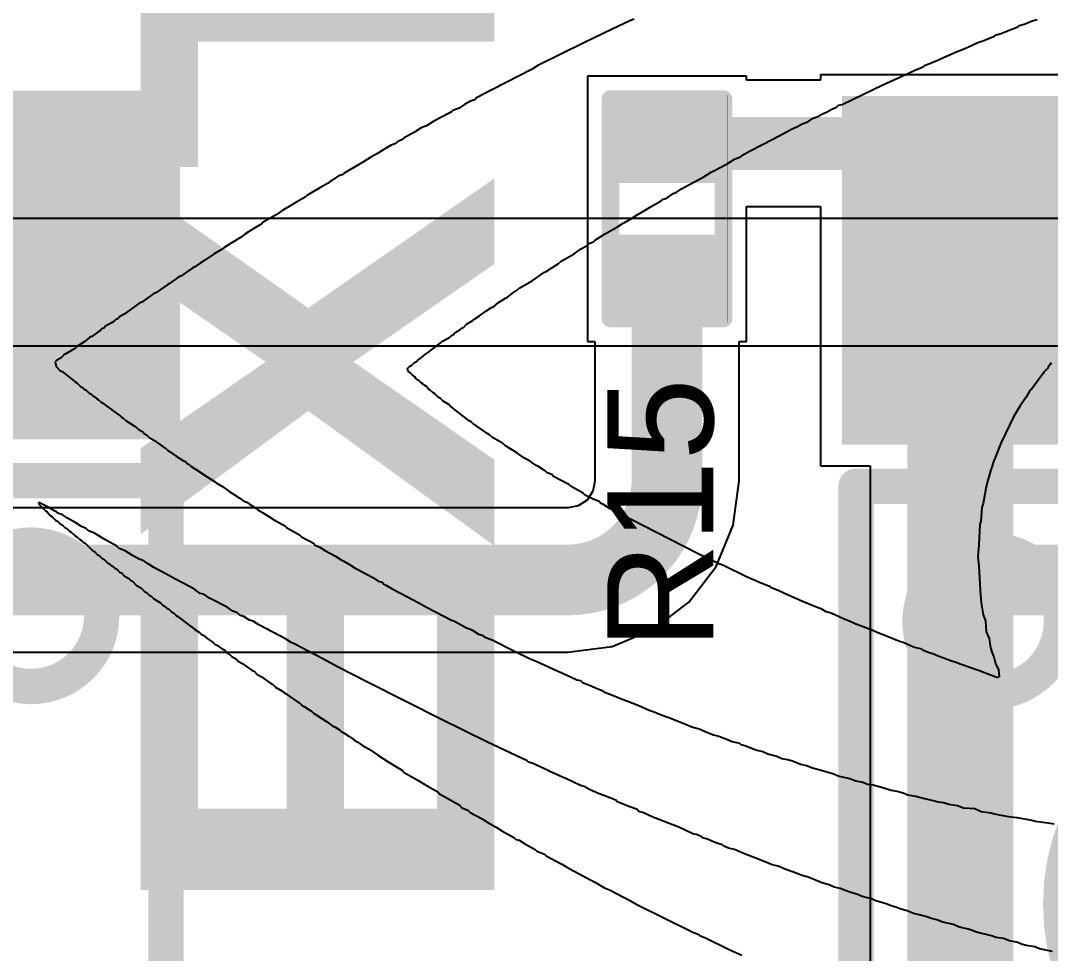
# Model space of a CAD drawing. Header units: inches. Extents: x 0 to 211, y 0 to 201.
# Drawn here: x 2.4353 to 2.7266, y 0.8624 to 1.1262 of the extents above; entities that cross this region are included whole.
import ezdxf

# ---------------------------------------------------------------- set-up
doc = ezdxf.new("R2010")
doc.units = ezdxf.units.IN
doc.header["$MEASUREMENT"] = 0
for name, color, linetype in [('Bottom Overlay', 54, 'Continuous'), ('Layer 2', 76, 'Continuous'), ('Top Layer', 1, 'Continuous'), ('Top Overlay', 2, 'Continuous'), ('Top Paste', 8, 'Continuous'), ('Top Solder', 216, 'Continuous')]:
    doc.layers.add(name, color=color, linetype=linetype)
doc.styles.add('Arial', font='', dxfattribs={"height": 0.2})
doc.styles.add('Arial Black_Bold', font='', dxfattribs={"height": 0.2})
doc.styles.get('Arial').set_extended_font_data('Arial')
doc.styles.get('Arial Black_Bold').set_extended_font_data('Arial Black', bold=True)

# ---------------------------------------------------------------- blocks, each defined once
blk = doc.blocks.new('TS_1002S_12026C_77')
at = {"layer": 'Top Layer'}
for points in [[(-0.22441, 0.11811), (-0.13385, 0.11811), (-0.13385, 0.05906), (-0.22441, 0.05906)], [(0.13385, 0.1181), (0.22441, 0.1181), (0.22441, 0.05905), (0.13385, 0.05905)], [(-0.22441, -0.05906), (-0.13385, -0.05906), (-0.13385, -0.11811), (-0.22441, -0.11811)], [(0.13385, -0.05906), (0.22441, -0.05906), (0.22441, -0.11811), (0.13385, -0.11811)]]:
    blk.add_hatch(color=1, dxfattribs=at).paths.add_polyline_path(points)
at = {"layer": 'Top Paste'}
for points in [[(-0.22441, 0.11811), (-0.13385, 0.11811), (-0.13385, 0.05906), (-0.22441, 0.05906)], [(0.13385, 0.1181), (0.22441, 0.1181), (0.22441, 0.05905), (0.13385, 0.05905)], [(-0.22441, -0.05906), (-0.13385, -0.05906), (-0.13385, -0.11811), (-0.22441, -0.11811)], [(0.13385, -0.05906), (0.22441, -0.05906), (0.22441, -0.11811), (0.13385, -0.11811)]]:
    blk.add_hatch(color=8, dxfattribs=at).paths.add_polyline_path(points)
at = {"layer": 'Top Solder'}
for points in [[(-0.22841, 0.12211), (-0.12985, 0.12211), (-0.12985, 0.05506), (-0.22841, 0.05506)], [(0.12985, 0.1221), (0.22841, 0.1221), (0.22841, 0.05505), (0.12985, 0.05505)], [(-0.22841, -0.05506), (-0.12985, -0.05506), (-0.12985, -0.12211), (-0.22841, -0.12211)], [(0.12985, -0.05506), (0.22841, -0.05506), (0.22841, -0.12211), (0.12985, -0.12211)]]:
    blk.add_hatch(color=216, dxfattribs=at).paths.add_polyline_path(points)
at = {"layer": 'Top Overlay'}
for points in [[(0.11811, 0.11811, 0.01, 0.01, 0), (-0.11811, 0.11811, 0.01, 0.01, 0)], [(-0.11811, -0.11811, 0.01, 0.01, 0), (-0.11811, 0.11811, 0.01, 0.01, 0)], [(0.11811, -0.11811, 0.01, 0.01, 0), (0.11811, 0.11811, 0.01, 0.01, 0)], [(0.11811, -0.11811, 0.01, 0.01, 0), (-0.11811, -0.11811, 0.01, 0.01, 0)]]:
    blk.add_lwpolyline(points, format="xyseb", dxfattribs=at)
for points in [[(-0.12061, 0.11811, 0.005, 0.005, 1), (-0.11561, 0.11811, 0.005, 0.005, 1)], [(-0.12061, 0.11811, 0.005, 0.005, 1), (-0.11561, 0.11811, 0.005, 0.005, 1)], [(0.11561, 0.11811, 0.005, 0.005, 1), (0.12061, 0.11811, 0.005, 0.005, 1)], [(0.11561, 0.11811, 0.005, 0.005, 1), (0.12061, 0.11811, 0.005, 0.005, 1)], [(-0.05992, 0.07994, 0.01, 0.01, 1), (-0.09992, 0.07994, 0.01, 0.01, 1)], [(0.1, 0.07999, 0.01, 0.01, 1), (0.06, 0.07999, 0.01, 0.01, 1)], [(-0.10242, 0.07994, 0.005, 0.005, 1), (-0.09742, 0.07994, 0.005, 0.005, 1)], [(-0.06242, 0.07994, 0.005, 0.005, 1), (-0.05742, 0.07994, 0.005, 0.005, 1)], [(0.0575, 0.07999, 0.005, 0.005, 1), (0.0625, 0.07999, 0.005, 0.005, 1)], [(0.0975, 0.07999, 0.005, 0.005, 1), (0.1025, 0.07999, 0.005, 0.005, 1)], [(0.06021, 0, 0.01, 0.01, 1), (-0.06021, 0, 0.01, 0.01, 1)], [(-0.06271, 0, 0.005, 0.005, 1), (-0.05771, 0, 0.005, 0.005, 1)], [(0.05771, 0, 0.005, 0.005, 1), (0.06271, 0, 0.005, 0.005, 1)], [(-0.06, -0.08001, 0.01, 0.01, 1), (-0.1, -0.08001, 0.01, 0.01, 1)], [(0.1, -0.08001, 0.01, 0.01, 1), (0.06, -0.08001, 0.01, 0.01, 1)], [(-0.1025, -0.08001, 0.005, 0.005, 1), (-0.0975, -0.08001, 0.005, 0.005, 1)], [(-0.0625, -0.08001, 0.005, 0.005, 1), (-0.0575, -0.08001, 0.005, 0.005, 1)], [(0.0575, -0.08001, 0.005, 0.005, 1), (0.0625, -0.08001, 0.005, 0.005, 1)], [(0.0975, -0.08001, 0.005, 0.005, 1), (0.1025, -0.08001, 0.005, 0.005, 1)], [(-0.12061, -0.11811, 0.005, 0.005, 1), (-0.11561, -0.11811, 0.005, 0.005, 1)], [(-0.12061, -0.11811, 0.005, 0.005, 1), (-0.11561, -0.11811, 0.005, 0.005, 1)], [(0.11561, -0.11811, 0.005, 0.005, 1), (0.12061, -0.11811, 0.005, 0.005, 1)], [(0.11561, -0.11811, 0.005, 0.005, 1), (0.12061, -0.11811, 0.005, 0.005, 1)]]:
    blk.add_lwpolyline(points, format="xyseb", close=True, dxfattribs=at)
blk = doc.blocks.new('TS_1002S_12026C_78')
at = {"layer": 'Top Layer'}
for points in [[(-0.22441, 0.11811), (-0.13385, 0.11811), (-0.13385, 0.05906), (-0.22441, 0.05906)], [(0.13385, 0.1181), (0.22441, 0.1181), (0.22441, 0.05905), (0.13385, 0.05905)], [(-0.22441, -0.05906), (-0.13385, -0.05906), (-0.13385, -0.11811), (-0.22441, -0.11811)], [(0.13385, -0.05906), (0.22441, -0.05906), (0.22441, -0.11811), (0.13385, -0.11811)]]:
    blk.add_hatch(color=1, dxfattribs=at).paths.add_polyline_path(points)
at = {"layer": 'Top Paste'}
for points in [[(-0.22441, 0.11811), (-0.13385, 0.11811), (-0.13385, 0.05906), (-0.22441, 0.05906)], [(0.13385, 0.1181), (0.22441, 0.1181), (0.22441, 0.05905), (0.13385, 0.05905)], [(-0.22441, -0.05906), (-0.13385, -0.05906), (-0.13385, -0.11811), (-0.22441, -0.11811)], [(0.13385, -0.05906), (0.22441, -0.05906), (0.22441, -0.11811), (0.13385, -0.11811)]]:
    blk.add_hatch(color=8, dxfattribs=at).paths.add_polyline_path(points)
at = {"layer": 'Top Solder'}
for points in [[(-0.22841, 0.12211), (-0.12985, 0.12211), (-0.12985, 0.05506), (-0.22841, 0.05506)], [(0.12985, 0.1221), (0.22841, 0.1221), (0.22841, 0.05505), (0.12985, 0.05505)], [(-0.22841, -0.05506), (-0.12985, -0.05506), (-0.12985, -0.12211), (-0.22841, -0.12211)], [(0.12985, -0.05506), (0.22841, -0.05506), (0.22841, -0.12211), (0.12985, -0.12211)]]:
    blk.add_hatch(color=216, dxfattribs=at).paths.add_polyline_path(points)
at = {"layer": 'Top Overlay'}
for points in [[(0.11811, 0.11811, 0.01, 0.01, 0), (-0.11811, 0.11811, 0.01, 0.01, 0)], [(-0.11811, -0.11811, 0.01, 0.01, 0), (-0.11811, 0.11811, 0.01, 0.01, 0)], [(0.11811, -0.11811, 0.01, 0.01, 0), (0.11811, 0.11811, 0.01, 0.01, 0)], [(0.11811, -0.11811, 0.01, 0.01, 0), (-0.11811, -0.11811, 0.01, 0.01, 0)]]:
    blk.add_lwpolyline(points, format="xyseb", dxfattribs=at)
for points in [[(-0.12061, 0.11811, 0.005, 0.005, 1), (-0.11561, 0.11811, 0.005, 0.005, 1)], [(-0.12061, 0.11811, 0.005, 0.005, 1), (-0.11561, 0.11811, 0.005, 0.005, 1)], [(0.11561, 0.11811, 0.005, 0.005, 1), (0.12061, 0.11811, 0.005, 0.005, 1)], [(0.11561, 0.11811, 0.005, 0.005, 1), (0.12061, 0.11811, 0.005, 0.005, 1)], [(-0.05992, 0.07994, 0.01, 0.01, 1), (-0.09992, 0.07994, 0.01, 0.01, 1)], [(0.1, 0.07999, 0.01, 0.01, 1), (0.06, 0.07999, 0.01, 0.01, 1)], [(-0.10242, 0.07994, 0.005, 0.005, 1), (-0.09742, 0.07994, 0.005, 0.005, 1)], [(-0.06242, 0.07994, 0.005, 0.005, 1), (-0.05742, 0.07994, 0.005, 0.005, 1)], [(0.0575, 0.07999, 0.005, 0.005, 1), (0.0625, 0.07999, 0.005, 0.005, 1)], [(0.0975, 0.07999, 0.005, 0.005, 1), (0.1025, 0.07999, 0.005, 0.005, 1)], [(0.06021, 0, 0.01, 0.01, 1), (-0.06021, 0, 0.01, 0.01, 1)], [(-0.06271, 0, 0.005, 0.005, 1), (-0.05771, 0, 0.005, 0.005, 1)], [(0.05771, 0, 0.005, 0.005, 1), (0.06271, 0, 0.005, 0.005, 1)], [(-0.06, -0.08001, 0.01, 0.01, 1), (-0.1, -0.08001, 0.01, 0.01, 1)], [(0.1, -0.08001, 0.01, 0.01, 1), (0.06, -0.08001, 0.01, 0.01, 1)], [(-0.1025, -0.08001, 0.005, 0.005, 1), (-0.0975, -0.08001, 0.005, 0.005, 1)], [(-0.0625, -0.08001, 0.005, 0.005, 1), (-0.0575, -0.08001, 0.005, 0.005, 1)], [(0.0575, -0.08001, 0.005, 0.005, 1), (0.0625, -0.08001, 0.005, 0.005, 1)], [(0.0975, -0.08001, 0.005, 0.005, 1), (0.1025, -0.08001, 0.005, 0.005, 1)], [(-0.12061, -0.11811, 0.005, 0.005, 1), (-0.11561, -0.11811, 0.005, 0.005, 1)], [(-0.12061, -0.11811, 0.005, 0.005, 1), (-0.11561, -0.11811, 0.005, 0.005, 1)], [(0.11561, -0.11811, 0.005, 0.005, 1), (0.12061, -0.11811, 0.005, 0.005, 1)], [(0.11561, -0.11811, 0.005, 0.005, 1), (0.12061, -0.11811, 0.005, 0.005, 1)]]:
    blk.add_lwpolyline(points, format="xyseb", close=True, dxfattribs=at)
blk = doc.blocks.new('R___0402_180')
at = {"layer": 'Top Layer'}
for points in [[(-0.0275, -0.0125), (-0.0275, 0.0125), (-0.0095, 0.0125), (-0.0095, -0.0125)], [(0.0095, -0.0125), (0.0095, 0.0125), (0.0275, 0.0125), (0.0275, -0.0125)]]:
    blk.add_hatch(color=1, dxfattribs=at).paths.add_polyline_path(points)
at = {"layer": 'Top Paste'}
for points in [[(-0.0275, -0.0125), (-0.0275, 0.0125), (-0.0095, 0.0125), (-0.0095, -0.0125)], [(0.0095, -0.0125), (0.0095, 0.0125), (0.0275, 0.0125), (0.0275, -0.0125)]]:
    blk.add_hatch(color=8, dxfattribs=at).paths.add_polyline_path(points)
at = {"layer": 'Top Solder'}
for points in [[(-0.02967, -0.01467), (-0.02967, 0.01467), (-0.00733, 0.01467), (-0.00733, -0.01467)], [(0.00733, -0.01467), (0.00733, 0.01467), (0.02967, 0.01467), (0.02967, -0.01467)]]:
    blk.add_hatch(color=216, dxfattribs=at).paths.add_polyline_path(points)
at = {"layer": 'Top Overlay'}
for points in [[(-0.031, 0.016, 0.005, 0.005, 0), (0.031, 0.016, 0.005, 0.005, 0)], [(-0.031, 0.016, 0.005, 0.005, 0), (-0.031, -0.016, 0.005, 0.005, 0)], [(0.031, 0.016, 0.005, 0.005, 0), (0.031, -0.016, 0.005, 0.005, 0)], [(-0.031, -0.016, 0.005, 0.005, 0), (0.031, -0.016, 0.005, 0.005, 0)], [(-0.032, -0.017, 0.000127, 0.000127, 0), (0.032, -0.017, 0.000127, 0.000127, 0)]]:
    blk.add_lwpolyline(points, format="xyseb", dxfattribs=at)
for points in [[(-0.03225, 0.016, 0.0025, 0.0025, 1), (-0.02975, 0.016, 0.0025, 0.0025, 1)], [(-0.03225, 0.016, 0.0025, 0.0025, 1), (-0.02975, 0.016, 0.0025, 0.0025, 1)], [(0.02975, 0.016, 0.0025, 0.0025, 1), (0.03225, 0.016, 0.0025, 0.0025, 1)], [(0.02975, 0.016, 0.0025, 0.0025, 1), (0.03225, 0.016, 0.0025, 0.0025, 1)], [(-0.03225, -0.016, 0.0025, 0.0025, 1), (-0.02975, -0.016, 0.0025, 0.0025, 1)], [(-0.03225, -0.016, 0.0025, 0.0025, 1), (-0.02975, -0.016, 0.0025, 0.0025, 1)], [(0.02975, -0.016, 0.0025, 0.0025, 1), (0.03225, -0.016, 0.0025, 0.0025, 1)], [(0.02975, -0.016, 0.0025, 0.0025, 1), (0.03225, -0.016, 0.0025, 0.0025, 1)], [(-0.03203, -0.017, 0.0000635, 0.0000635, 1), (-0.03197, -0.017, 0.0000635, 0.0000635, 1)], [(0.03197, -0.017, 0.0000635, 0.0000635, 1), (0.03203, -0.017, 0.0000635, 0.0000635, 1)]]:
    blk.add_lwpolyline(points, format="xyseb", close=True, dxfattribs=at)

msp = doc.modelspace()

# ---------------------------------------------------------------- linework, layer by layer
at = {"layer": 'Bottom Overlay'}
for p, q in [((2.60756, 1.12608), (2.60257, 1.12372)), ((2.60887, 1.12661), (2.60756, 1.12608)), ((2.71394, 1.12307), (2.71735, 1.12438)), ((2.71735, 1.12438), (2.71774, 1.12477)), ((2.71774, 1.12477), (2.71918, 1.12517)), ((2.71918, 1.12517), (2.7201, 1.12556)), ((2.7201, 1.12556), (2.72141, 1.12608)), ((2.72141, 1.12608), (2.72286, 1.12648)), ((2.60257, 1.12372), (2.59444, 1.11979)), ((2.70908, 1.1211), (2.71079, 1.12176)), ((2.71079, 1.12176), (2.71118, 1.12215)), ((2.71118, 1.12215), (2.71263, 1.12254)), ((2.71263, 1.12254), (2.71394, 1.12307)), ((2.59444, 1.11979), (2.58158, 1.11349)), ((2.70187, 1.11808), (2.70318, 1.11861)), ((2.70318, 1.11861), (2.7062, 1.12005)), ((2.7062, 1.12005), (2.70725, 1.12031)), ((2.70725, 1.12031), (2.70908, 1.1211)), ((2.69544, 1.11533), (2.70016, 1.11743)), ((2.70016, 1.11743), (2.70187, 1.11808)), ((2.58158, 1.11349), (2.58001, 1.11244)), ((2.68888, 1.11244), (2.69059, 1.1131)), ((2.69059, 1.1131), (2.69098, 1.11349)), ((2.69098, 1.11349), (2.69269, 1.11415)), ((2.69269, 1.11415), (2.69492, 1.11507)), ((2.69492, 1.11507), (2.69544, 1.11533)), ((2.58001, 1.11244), (2.56873, 1.10667)), ((2.67918, 1.10798), (2.68311, 1.10982)), ((2.68311, 1.10982), (2.68888, 1.11244)), ((2.66763, 1.10247), (2.67918, 1.10798)), ((2.56427, 1.10431), (2.56374, 1.10379)), ((2.56873, 1.10667), (2.56427, 1.10431)), ((2.55928, 1.10142), (2.55758, 1.10077)), ((2.56086, 1.10247), (2.55928, 1.10142)), ((2.5627, 1.10352), (2.56086, 1.10247)), ((2.56374, 1.10379), (2.5627, 1.10352)), ((2.66344, 1.10037), (2.66475, 1.10116)), ((2.66475, 1.10116), (2.66606, 1.10169)), ((2.66606, 1.10169), (2.66658, 1.10221)), ((2.66658, 1.10221), (2.66763, 1.10247)), ((2.55666, 1.10011), (2.5522, 1.09775)), ((2.55719, 1.10037), (2.55666, 1.10011)), ((2.55758, 1.10077), (2.55719, 1.10037)), ((2.65819, 1.09775), (2.6595, 1.09854)), ((2.6595, 1.09854), (2.66081, 1.09906)), ((2.66081, 1.09906), (2.66212, 1.09985)), ((2.66212, 1.09985), (2.66344, 1.10037)), ((2.54827, 1.09565), (2.54669, 1.0946)), ((2.54879, 1.09591), (2.54827, 1.09565)), ((2.5501, 1.09644), (2.54879, 1.09591)), ((2.5522, 1.09775), (2.5501, 1.09644)), ((2.64822, 1.09277), (2.65373, 1.09565)), ((2.65373, 1.09565), (2.65504, 1.09618)), ((2.65504, 1.09618), (2.65635, 1.09696)), ((2.65635, 1.09696), (2.65766, 1.09749)), ((2.65766, 1.09749), (2.65819, 1.09775)), ((2.54328, 1.0925), (2.54197, 1.09198)), ((2.54381, 1.09303), (2.54328, 1.0925)), ((2.54669, 1.0946), (2.54381, 1.09303)), ((2.64166, 1.08936), (2.64822, 1.09277)), ((2.5383, 1.08988), (2.5362, 1.08857)), ((2.54013, 1.09093), (2.5383, 1.08988)), ((2.54144, 1.09146), (2.54013, 1.09093)), ((2.54197, 1.09198), (2.54144, 1.09146)), ((2.53436, 1.08752), (2.53226, 1.08621)), ((2.5362, 1.08857), (2.53436, 1.08752)), ((2.6351, 1.08568), (2.6372, 1.087)), ((2.6372, 1.087), (2.63891, 1.08765)), ((2.63891, 1.08765), (2.6393, 1.08804)), ((2.6393, 1.08804), (2.64166, 1.08936)), ((2.53226, 1.08621), (2.52675, 1.08306)), ((2.63064, 1.08332), (2.63117, 1.08358)), ((2.63117, 1.08358), (2.6351, 1.08568)), ((2.52282, 1.0807), (2.52229, 1.08017)), ((2.52334, 1.08096), (2.52282, 1.0807)), ((2.52518, 1.08227), (2.52334, 1.08096)), ((2.52623, 1.08254), (2.52518, 1.08227)), ((2.52675, 1.08306), (2.52623, 1.08254)), ((2.62408, 1.07965), (2.62854, 1.08201)), ((2.62854, 1.08201), (2.63064, 1.08332)), ((2.51993, 1.07886), (2.51626, 1.07676)), ((2.52229, 1.08017), (2.51993, 1.07886)), ((2.62067, 1.07755), (2.62225, 1.0786)), ((2.62225, 1.0786), (2.62408, 1.07965)), ((2.51337, 1.07493), (2.51128, 1.07362)), ((2.51574, 1.07624), (2.51337, 1.07493)), ((2.51626, 1.07676), (2.51574, 1.07624)), ((2.61359, 1.07362), (2.61648, 1.07519)), ((2.61648, 1.07519), (2.617, 1.07571)), ((2.617, 1.07571), (2.61805, 1.07598)), ((2.61805, 1.07598), (2.61989, 1.07729)), ((2.61989, 1.07729), (2.62067, 1.07755)), ((2.50944, 1.07257), (2.5076, 1.07125)), ((2.51128, 1.07362), (2.50944, 1.07257)), ((2.60965, 1.07125), (2.61149, 1.0723)), ((2.61149, 1.0723), (2.61359, 1.07362)), ((2.50393, 1.06916), (2.5034, 1.06863)), ((2.5076, 1.07125), (2.50393, 1.06916)), ((2.60572, 1.06889), (2.60624, 1.06916)), ((2.60624, 1.06916), (2.60808, 1.07021)), ((2.60808, 1.07021), (2.60965, 1.07125)), ((2.50078, 1.06706), (2.49894, 1.06601)), ((2.50288, 1.06837), (2.50078, 1.06706)), ((2.5034, 1.06863), (2.50288, 1.06837)), ((2.60047, 1.06575), (2.60415, 1.06784)), ((2.60415, 1.06784), (2.60572, 1.06889)), ((2.49488, 1.06325), (2.49278, 1.06194)), ((2.4975, 1.06483), (2.49488, 1.06325)), ((2.49894, 1.06601), (2.4975, 1.06483)), ((2.59601, 1.06312), (2.59732, 1.06365)), ((2.59732, 1.06365), (2.59785, 1.06417)), ((2.59785, 1.06417), (2.59837, 1.06443)), ((2.59837, 1.06443), (2.60047, 1.06575)), ((2.49186, 1.06129), (2.49003, 1.06024)), ((2.49239, 1.06155), (2.49186, 1.06129)), ((2.49278, 1.06194), (2.49239, 1.06155)), ((2.59182, 1.06024), (2.59365, 1.06155)), ((2.59365, 1.06155), (2.59549, 1.0626)), ((2.59549, 1.0626), (2.59601, 1.06312)), ((2.48609, 1.05761), (2.48452, 1.05656)), ((2.4874, 1.0584), (2.48609, 1.05761)), ((2.49003, 1.06024), (2.4874, 1.0584)), ((2.58736, 1.05735), (2.58814, 1.05814)), ((2.58814, 1.05814), (2.59182, 1.06024)), ((2.48399, 1.0563), (2.48058, 1.05394)), ((2.48452, 1.05656), (2.48399, 1.0563)), ((2.58001, 1.05263), (2.58342, 1.05499)), ((2.58342, 1.05499), (2.58394, 1.05525)), ((2.58394, 1.05525), (2.58683, 1.05709)), ((2.58683, 1.05709), (2.58736, 1.05735)), ((2.47691, 1.05158), (2.4735, 1.04922)), ((2.47743, 1.05184), (2.47691, 1.05158)), ((2.48006, 1.05368), (2.47743, 1.05184)), ((2.48058, 1.05394), (2.48006, 1.05368)), ((2.57634, 1.05053), (2.58001, 1.05263)), ((2.47297, 1.04896), (2.46956, 1.04659)), ((2.4735, 1.04922), (2.47297, 1.04896)), ((2.57293, 1.04791), (2.57437, 1.04909)), ((2.57437, 1.04909), (2.57581, 1.05)), ((2.57581, 1.05), (2.57634, 1.05053)), ((2.46904, 1.04633), (2.46458, 1.04318)), ((2.46956, 1.04659), (2.46904, 1.04633)), ((2.56899, 1.04528), (2.57043, 1.04646)), ((2.57043, 1.04646), (2.5724, 1.04764)), ((2.5724, 1.04764), (2.57293, 1.04791)), ((2.46458, 1.04318), (2.46327, 1.0424)), ((2.56506, 1.04266), (2.56689, 1.04397)), ((2.56689, 1.04397), (2.56847, 1.04502)), ((2.56847, 1.04502), (2.56899, 1.04528)), ((2.46117, 1.04082), (2.45933, 1.03977)), ((2.46169, 1.04108), (2.46117, 1.04082)), ((2.46222, 1.04161), (2.46169, 1.04108)), ((2.46274, 1.04187), (2.46222, 1.04161)), ((2.46327, 1.0424), (2.46274, 1.04187)), ((2.5606, 1.03951), (2.56138, 1.0403)), ((2.56138, 1.0403), (2.56322, 1.04135)), ((2.56322, 1.04135), (2.56374, 1.04187)), ((2.56374, 1.04187), (2.56506, 1.04266)), ((2.45723, 1.0382), (2.4554, 1.03689)), ((2.45776, 1.03846), (2.45723, 1.0382)), ((2.45828, 1.03899), (2.45776, 1.03846)), ((2.45881, 1.03925), (2.45828, 1.03899)), ((2.45933, 1.03977), (2.45881, 1.03925)), ((2.55666, 1.03662), (2.55719, 1.03715)), ((2.55719, 1.03715), (2.55771, 1.03741)), ((2.55771, 1.03741), (2.55824, 1.03794)), ((2.55824, 1.03794), (2.55955, 1.03872)), ((2.55955, 1.03872), (2.56007, 1.03925)), ((2.56007, 1.03925), (2.5606, 1.03951)), ((2.45343, 1.03544), (2.4512, 1.034)), ((2.45487, 1.03662), (2.45343, 1.03544)), ((2.4554, 1.03689), (2.45487, 1.03662)), ((2.55063, 1.03243), (2.55482, 1.03558)), ((2.55482, 1.03558), (2.55666, 1.03662)), ((2.44753, 1.03164), (2.44674, 1.03085)), ((2.44805, 1.0319), (2.44753, 1.03164)), ((2.45015, 1.03321), (2.44805, 1.0319)), ((2.45067, 1.03348), (2.45015, 1.03321)), ((2.4512, 1.034), (2.45067, 1.03348)), ((2.54827, 1.03059), (2.54971, 1.03177)), ((2.54971, 1.03177), (2.55063, 1.03243)), ((2.44543, 1.03007), (2.44503, 1.02967)), ((2.44503, 1.02967), (2.4453, 1.02836)), ((2.4453, 1.02836), (2.44648, 1.02718)), ((2.44674, 1.03085), (2.44543, 1.03007)), ((2.54472, 1.02784), (2.54538, 1.02849)), ((2.54538, 1.02849), (2.5459, 1.02875)), ((2.5459, 1.02875), (2.54669, 1.02954)), ((2.54669, 1.02954), (2.54722, 1.0298)), ((2.54722, 1.0298), (2.54774, 1.03033)), ((2.54774, 1.03033), (2.54827, 1.03059)), ((2.72601, 1.02836), (2.72574, 1.02784)), ((2.72653, 1.02889), (2.72601, 1.02836)), ((2.72679, 1.02941), (2.72653, 1.02889)), ((2.44648, 1.02718), (2.447, 1.02692)), ((2.447, 1.02692), (2.45028, 1.02443)), ((2.54486, 1.02692), (2.54472, 1.02784)), ((2.54538, 1.02666), (2.54486, 1.02692)), ((2.5459, 1.02613), (2.54538, 1.02666)), ((2.54682, 1.02548), (2.5459, 1.02613)), ((2.54709, 1.02495), (2.54682, 1.02548)), ((2.72443, 1.02626), (2.72128, 1.02206)), ((2.72469, 1.02679), (2.72443, 1.02626)), ((2.72574, 1.02784), (2.72469, 1.02679)), ((2.45028, 1.02443), (2.45067, 1.02403)), ((2.45067, 1.02403), (2.4512, 1.02377)), ((2.4512, 1.02377), (2.45225, 1.02272)), ((2.45225, 1.02272), (2.45277, 1.02246)), ((2.45277, 1.02246), (2.4533, 1.02193)), ((2.54748, 1.02456), (2.54709, 1.02495)), ((2.548, 1.02429), (2.54748, 1.02456)), ((2.54853, 1.02377), (2.548, 1.02429)), ((2.54905, 1.02351), (2.54853, 1.02377)), ((2.54958, 1.02298), (2.54905, 1.02351)), ((2.5501, 1.02272), (2.54958, 1.02298)), ((2.55063, 1.02193), (2.5501, 1.02272)), ((2.4533, 1.02193), (2.45382, 1.02167)), ((2.45382, 1.02167), (2.45461, 1.02088)), ((2.45461, 1.02088), (2.45513, 1.02062)), ((2.45513, 1.02062), (2.45566, 1.0201)), ((2.45566, 1.0201), (2.45618, 1.01983)), ((2.45618, 1.01983), (2.45671, 1.01931)), ((2.55115, 1.02167), (2.55063, 1.02193)), ((2.55194, 1.02088), (2.55115, 1.02167)), ((2.55246, 1.02062), (2.55194, 1.02088)), ((2.55351, 1.01957), (2.55246, 1.02062)), ((2.55404, 1.01931), (2.55351, 1.01957)), ((2.71971, 1.0197), (2.718, 1.01721)), ((2.72076, 1.02154), (2.71971, 1.0197)), ((2.72128, 1.02206), (2.72076, 1.02154)), ((2.45671, 1.01931), (2.45723, 1.01905)), ((2.45723, 1.01905), (2.45802, 1.01826)), ((2.45802, 1.01826), (2.45854, 1.018)), ((2.45854, 1.018), (2.46182, 1.01551)), ((2.55482, 1.01852), (2.55404, 1.01931)), ((2.55666, 1.01747), (2.55482, 1.01852)), ((2.55679, 1.01708), (2.55666, 1.01747)), ((2.55745, 1.01669), (2.55679, 1.01708)), ((2.56217, 1.01301), (2.55745, 1.01669)), ((2.718, 1.01721), (2.71617, 1.01433)), ((2.46182, 1.01551), (2.4634, 1.01446)), ((2.4634, 1.01446), (2.46379, 1.01406)), ((2.46379, 1.01406), (2.46432, 1.0138)), ((2.46432, 1.0138), (2.4651, 1.01301)), ((2.71617, 1.01433), (2.71263, 1.00685)), ((2.4651, 1.01301), (2.46563, 1.01275)), ((2.46563, 1.01275), (2.4672, 1.0117)), ((2.4672, 1.0117), (2.46773, 1.01144)), ((2.46773, 1.01144), (2.46851, 1.01065)), ((2.5627, 1.01275), (2.56217, 1.01301)), ((2.56348, 1.01196), (2.5627, 1.01275)), ((2.56401, 1.0117), (2.56348, 1.01196)), ((2.56742, 1.00934), (2.56401, 1.0117)), ((2.46851, 1.01065), (2.46982, 1.00987)), ((2.46982, 1.00987), (2.47035, 1.00934)), ((2.47035, 1.00934), (2.47087, 1.00908)), ((2.47087, 1.00908), (2.47166, 1.00829)), ((2.47166, 1.00829), (2.47297, 1.0075)), ((2.56794, 1.00908), (2.56742, 1.00934)), ((2.56873, 1.00829), (2.56794, 1.00908)), ((2.57161, 1.00672), (2.56873, 1.00829)), ((2.47297, 1.0075), (2.4756, 1.00567)), ((2.4756, 1.00567), (2.47612, 1.00541)), ((2.47612, 1.00541), (2.47691, 1.00462)), ((2.5724, 1.00593), (2.57161, 1.00672)), ((2.57293, 1.00567), (2.5724, 1.00593)), ((2.57581, 1.00383), (2.57293, 1.00567)), ((2.71184, 1.00501), (2.71118, 1.00331)), ((2.71263, 1.00685), (2.71184, 1.00501)), ((2.47691, 1.00462), (2.47743, 1.00436)), ((2.47743, 1.00436), (2.47927, 1.00304)), ((2.47927, 1.00304), (2.48137, 1.00173)), ((2.57765, 1.00252), (2.57581, 1.00383)), ((2.57949, 1.00147), (2.57765, 1.00252)), ((2.71118, 1.00331), (2.7104, 1.00121)), ((2.48137, 1.00173), (2.48189, 1.00147)), ((2.48189, 1.00147), (2.48242, 1.00095)), ((2.48242, 1.00095), (2.48294, 1.00068)), ((2.48294, 1.00068), (2.48347, 1.00016)), ((2.48347, 1.00016), (2.48478, 0.99937)), ((2.48478, 0.99937), (2.48806, 0.99714)), ((2.58106, 1.00042), (2.57949, 1.00147)), ((2.58158, 1.00016), (2.58106, 1.00042)), ((2.58316, 0.99911), (2.58158, 1.00016)), ((2.71013, 1.00016), (2.70961, 0.99885)), ((2.7104, 1.00121), (2.71013, 1.00016)), ((2.48806, 0.99714), (2.49016, 0.99583)), ((2.58368, 0.99885), (2.58316, 0.99911)), ((2.58421, 0.99832), (2.58368, 0.99885)), ((2.58552, 0.9978), (2.58421, 0.99832)), ((2.58604, 0.99727), (2.58552, 0.9978)), ((2.5905, 0.99491), (2.58604, 0.99727)), ((2.70908, 0.99675), (2.70869, 0.99557)), ((2.70961, 0.99885), (2.70908, 0.99675)), ((2.49016, 0.99583), (2.49055, 0.99544)), ((2.49055, 0.99544), (2.49239, 0.99439)), ((2.49239, 0.99439), (2.49422, 0.99308)), ((2.59103, 0.99439), (2.5905, 0.99491)), ((2.59444, 0.99255), (2.59103, 0.99439)), ((2.7083, 0.99386), (2.70777, 0.99071)), ((2.70869, 0.99557), (2.7083, 0.99386)), ((2.49422, 0.99308), (2.49711, 0.99124)), ((2.49711, 0.99124), (2.49763, 0.99098)), ((2.49763, 0.99098), (2.49816, 0.99045)), ((2.49816, 0.99045), (2.49947, 0.98993)), ((2.59496, 0.99203), (2.59444, 0.99255)), ((2.59719, 0.99085), (2.59496, 0.99203)), ((2.5989, 0.99019), (2.59719, 0.99085)), ((2.70777, 0.99071), (2.70751, 0.98966)), ((2.44044, 0.98993), (2.44031, 0.98953)), ((2.44031, 0.98953), (2.44228, 0.98757)), ((2.44307, 0.98862), (2.44044, 0.98993)), ((2.44228, 0.98757), (2.4428, 0.9873)), ((2.4449, 0.98757), (2.44307, 0.98862)), ((2.44543, 0.9873), (2.4449, 0.98757)), ((2.49947, 0.98993), (2.49999, 0.9894)), ((2.49999, 0.9894), (2.50183, 0.98835)), ((2.50183, 0.98835), (2.50236, 0.98783)), ((2.50236, 0.98783), (2.50367, 0.98704)), ((2.59942, 0.98966), (2.5989, 0.99019)), ((2.59995, 0.9894), (2.59942, 0.98966)), ((2.60205, 0.98809), (2.59995, 0.9894)), ((2.6031, 0.98783), (2.60205, 0.98809)), ((2.60467, 0.98678), (2.6031, 0.98783)), ((2.70712, 0.98848), (2.70685, 0.98455)), ((2.70751, 0.98966), (2.70712, 0.98848)), ((2.4428, 0.9873), (2.44359, 0.98625)), ((2.44359, 0.98625), (2.44411, 0.98599)), ((2.44411, 0.98599), (2.44516, 0.98494)), ((2.44516, 0.98494), (2.44569, 0.98468)), ((2.44595, 0.98678), (2.44543, 0.9873)), ((2.44569, 0.98468), (2.44648, 0.98389)), ((2.447, 0.98652), (2.44595, 0.98678)), ((2.44857, 0.98547), (2.447, 0.98652)), ((2.45094, 0.98416), (2.44857, 0.98547)), ((2.50367, 0.98704), (2.5055, 0.98599)), ((2.5055, 0.98599), (2.50708, 0.98494)), ((2.50708, 0.98494), (2.5076, 0.98468)), ((2.5076, 0.98468), (2.50996, 0.98337)), ((2.61123, 0.98337), (2.60467, 0.98678)), ((2.70685, 0.98455), (2.70659, 0.98376)), ((2.44648, 0.98389), (2.447, 0.98363)), ((2.447, 0.98363), (2.44779, 0.98284)), ((2.44779, 0.98284), (2.44831, 0.98258)), ((2.44831, 0.98258), (2.4491, 0.98179)), ((2.4491, 0.98179), (2.44962, 0.98153)), ((2.45251, 0.98311), (2.45094, 0.98416)), ((2.45382, 0.98258), (2.45251, 0.98311)), ((2.45448, 0.98193), (2.45382, 0.98258)), ((2.45618, 0.98127), (2.45448, 0.98193)), ((2.50996, 0.98337), (2.51049, 0.98284)), ((2.51049, 0.98284), (2.5118, 0.98206)), ((2.5118, 0.98206), (2.51416, 0.98075)), ((2.62671, 0.9755), (2.61123, 0.98337)), ((2.70659, 0.98376), (2.70633, 0.97799)), ((2.44962, 0.98153), (2.45067, 0.98048)), ((2.45067, 0.98048), (2.4512, 0.98022)), ((2.4512, 0.98022), (2.45199, 0.97943)), ((2.45199, 0.97943), (2.45251, 0.97917)), ((2.45251, 0.97917), (2.45303, 0.97865)), ((2.45907, 0.97943), (2.45618, 0.98127)), ((2.46248, 0.9776), (2.45907, 0.97943)), ((2.51416, 0.98075), (2.51469, 0.98022)), ((2.51469, 0.98022), (2.5181, 0.97838)), ((2.45303, 0.97865), (2.45356, 0.97838)), ((2.45356, 0.97838), (2.45566, 0.97629)), ((2.45566, 0.97629), (2.45618, 0.97602)), ((2.45618, 0.97602), (2.45697, 0.97524)), ((2.46313, 0.97694), (2.46248, 0.9776)), ((2.46484, 0.97629), (2.46313, 0.97694)), ((2.46694, 0.97497), (2.46484, 0.97629)), ((2.5181, 0.97838), (2.51862, 0.97786)), ((2.51862, 0.97786), (2.51993, 0.97733)), ((2.51993, 0.97733), (2.52151, 0.97629)), ((2.52151, 0.97629), (2.52439, 0.97471)), ((2.70633, 0.97799), (2.70607, 0.97458)), ((2.45697, 0.97524), (2.45749, 0.97497)), ((2.45749, 0.97497), (2.45828, 0.97419)), ((2.45828, 0.97419), (2.45881, 0.97392)), ((2.45881, 0.97392), (2.45986, 0.97287)), ((2.46878, 0.97392), (2.46694, 0.97497)), ((2.47009, 0.9734), (2.46878, 0.97392)), ((2.4714, 0.97261), (2.47009, 0.9734)), ((2.52439, 0.97471), (2.52597, 0.97366)), ((2.52597, 0.97366), (2.52649, 0.9734)), ((2.52649, 0.9734), (2.52833, 0.97235)), ((2.63274, 0.97261), (2.62671, 0.9755)), ((2.70607, 0.97458), (2.70633, 0.97196)), ((2.45986, 0.97287), (2.46038, 0.97261)), ((2.46038, 0.97261), (2.4609, 0.97209)), ((2.4609, 0.97209), (2.46143, 0.97183)), ((2.46143, 0.97183), (2.46195, 0.9713)), ((2.46195, 0.9713), (2.46248, 0.97104)), ((2.46248, 0.97104), (2.46327, 0.97025)), ((2.46327, 0.97025), (2.46379, 0.96999)), ((2.46379, 0.96999), (2.46458, 0.9692)), ((2.47297, 0.97156), (2.4714, 0.97261)), ((2.47638, 0.96973), (2.47297, 0.97156)), ((2.52833, 0.97235), (2.5299, 0.9713)), ((2.5299, 0.9713), (2.53043, 0.97104)), ((2.53043, 0.97104), (2.53489, 0.96868)), ((2.63405, 0.97209), (2.63274, 0.97261)), ((2.64061, 0.96894), (2.63405, 0.97209)), ((2.70633, 0.97196), (2.70672, 0.965)), ((2.46458, 0.9692), (2.46589, 0.96841)), ((2.46589, 0.96841), (2.46641, 0.96789)), ((2.46641, 0.96789), (2.46694, 0.96763)), ((2.46694, 0.96763), (2.46799, 0.96658)), ((2.47874, 0.96841), (2.47638, 0.96973)), ((2.4832, 0.96605), (2.47874, 0.96841)), ((2.53489, 0.96868), (2.53646, 0.96763)), ((2.53646, 0.96763), (2.53751, 0.96737)), ((2.53751, 0.96737), (2.53803, 0.96684)), ((2.64494, 0.96697), (2.64061, 0.96894)), ((2.46799, 0.96658), (2.4693, 0.96579)), ((2.4693, 0.96579), (2.47035, 0.96474)), ((2.47035, 0.96474), (2.47087, 0.96448)), ((2.47087, 0.96448), (2.47166, 0.96369)), ((2.48452, 0.96527), (2.4832, 0.96605)), ((2.48609, 0.96422), (2.48452, 0.96527)), ((2.48714, 0.96396), (2.48609, 0.96422)), ((2.53803, 0.96684), (2.53856, 0.96658)), ((2.53856, 0.96658), (2.5404, 0.96553)), ((2.5404, 0.96553), (2.54486, 0.96317)), ((2.64743, 0.96605), (2.64494, 0.96697)), ((2.64783, 0.96566), (2.64743, 0.96605)), ((2.64953, 0.965), (2.64783, 0.96566)), ((2.65242, 0.96369), (2.64953, 0.965)), ((2.70672, 0.965), (2.70699, 0.96159)), ((2.47166, 0.96369), (2.47219, 0.96343)), ((2.47219, 0.96343), (2.47297, 0.96264)), ((2.47297, 0.96264), (2.47481, 0.96159)), ((2.47481, 0.96159), (2.4756, 0.96081)), ((2.48871, 0.96291), (2.48714, 0.96396)), ((2.4937, 0.96028), (2.48871, 0.96291)), ((2.54486, 0.96317), (2.54879, 0.96107)), ((2.65478, 0.96264), (2.65242, 0.96369)), ((2.65622, 0.96199), (2.65478, 0.96264)), ((2.66016, 0.96041), (2.65622, 0.96199)), ((2.70699, 0.96159), (2.70751, 0.95818)), ((2.4756, 0.96081), (2.47612, 0.96054)), ((2.47612, 0.96054), (2.47665, 0.96002)), ((2.47665, 0.96002), (2.47717, 0.95976)), ((2.47717, 0.95976), (2.47796, 0.95897)), ((2.47796, 0.95897), (2.47848, 0.95871)), ((2.47848, 0.95871), (2.47927, 0.95792)), ((2.49527, 0.95923), (2.4937, 0.96028)), ((2.49658, 0.95871), (2.49527, 0.95923)), ((2.49737, 0.95792), (2.49658, 0.95871)), ((2.54879, 0.96107), (2.5501, 0.96028)), ((2.5501, 0.96028), (2.55719, 0.95661)), ((2.66186, 0.95976), (2.66016, 0.96041)), ((2.66317, 0.95897), (2.66186, 0.95976)), ((2.66422, 0.95871), (2.66317, 0.95897)), ((2.66658, 0.95766), (2.66422, 0.95871)), ((2.47927, 0.95792), (2.47979, 0.95766)), ((2.47979, 0.95766), (2.48307, 0.95517)), ((2.49842, 0.95766), (2.49737, 0.95792)), ((2.49999, 0.95661), (2.49842, 0.95766)), ((2.50104, 0.95635), (2.49999, 0.95661)), ((2.50262, 0.9553), (2.50104, 0.95635)), ((2.55719, 0.95661), (2.55797, 0.95635)), ((2.55797, 0.95635), (2.56138, 0.95451)), ((2.66842, 0.95687), (2.66658, 0.95766)), ((2.66973, 0.95635), (2.66842, 0.95687)), ((2.67157, 0.95556), (2.66973, 0.95635)), ((2.67288, 0.95504), (2.67157, 0.95556)), ((2.70751, 0.95818), (2.70817, 0.95648)), ((2.70817, 0.95648), (2.70843, 0.95333)), ((2.48307, 0.95517), (2.48399, 0.95451)), ((2.48399, 0.95451), (2.48452, 0.95399)), ((2.48452, 0.95399), (2.48583, 0.9532)), ((2.48583, 0.9532), (2.48635, 0.95267)), ((2.48635, 0.95267), (2.48688, 0.95241)), ((2.51023, 0.95136), (2.50262, 0.9553)), ((2.56138, 0.95451), (2.5627, 0.95399)), ((2.5627, 0.95399), (2.56322, 0.95372)), ((2.56322, 0.95372), (2.56479, 0.95267)), ((2.56479, 0.95267), (2.56584, 0.95241)), ((2.67629, 0.95372), (2.67288, 0.95504)), ((2.67773, 0.95307), (2.67629, 0.95372)), ((2.68023, 0.95215), (2.67773, 0.95307)), ((2.70843, 0.95333), (2.70922, 0.95149)), ((2.48688, 0.95241), (2.48832, 0.95123)), ((2.48832, 0.95123), (2.48976, 0.95031)), ((2.48976, 0.95031), (2.49029, 0.94979)), ((2.49029, 0.94979), (2.49081, 0.94953)), ((2.5118, 0.95031), (2.51023, 0.95136)), ((2.51311, 0.94979), (2.5118, 0.95031)), ((2.51442, 0.949), (2.51311, 0.94979)), ((2.56584, 0.95241), (2.56637, 0.95189)), ((2.56637, 0.95189), (2.56886, 0.95097)), ((2.56886, 0.95097), (2.57476, 0.94795)), ((2.6839, 0.95058), (2.68023, 0.95215)), ((2.68495, 0.95031), (2.6839, 0.95058)), ((2.68783, 0.949), (2.68495, 0.95031)), ((2.70922, 0.95149), (2.70948, 0.94939)), ((2.49081, 0.94953), (2.49239, 0.94848)), ((2.49239, 0.94848), (2.49291, 0.94821)), ((2.49291, 0.94821), (2.4937, 0.94743)), ((2.4937, 0.94743), (2.49422, 0.94716)), ((2.49422, 0.94716), (2.49501, 0.94638)), ((2.52098, 0.94559), (2.51442, 0.949)), ((2.57476, 0.94795), (2.57922, 0.94585)), ((2.6902, 0.94848), (2.68783, 0.949)), ((2.69059, 0.94808), (2.6902, 0.94848)), ((2.69229, 0.94743), (2.69059, 0.94808)), ((2.69334, 0.94716), (2.69229, 0.94743)), ((2.69479, 0.94651), (2.69334, 0.94716)), ((2.70948, 0.94939), (2.70974, 0.94861)), ((2.70974, 0.94861), (2.71, 0.94756)), ((2.71, 0.94756), (2.71053, 0.94625)), ((2.49501, 0.94638), (2.49632, 0.94559)), ((2.49632, 0.94559), (2.49685, 0.94507)), ((2.49685, 0.94507), (2.49816, 0.94428)), ((2.49816, 0.94428), (2.50078, 0.94244)), ((2.52492, 0.94349), (2.52098, 0.94559)), ((2.57922, 0.94585), (2.58106, 0.94507)), ((2.58106, 0.94507), (2.58683, 0.94244)), ((2.69688, 0.94572), (2.69479, 0.94651)), ((2.69859, 0.94507), (2.69688, 0.94572)), ((2.69964, 0.9448), (2.69859, 0.94507)), ((2.70134, 0.94415), (2.69964, 0.9448)), ((2.70344, 0.94336), (2.70134, 0.94415)), ((2.71053, 0.94625), (2.71105, 0.94441)), ((2.71105, 0.94441), (2.71184, 0.94257)), ((2.50078, 0.94244), (2.50131, 0.94218)), ((2.50131, 0.94218), (2.50209, 0.94139)), ((2.50209, 0.94139), (2.5034, 0.94061)), ((2.53357, 0.93903), (2.52492, 0.94349)), ((2.58683, 0.94244), (2.58736, 0.94218)), ((2.58736, 0.94218), (2.58919, 0.94139)), ((2.58919, 0.94139), (2.5926, 0.93982)), ((2.70476, 0.94284), (2.70344, 0.94336)), ((2.7062, 0.94244), (2.70476, 0.94284)), ((2.70961, 0.94113), (2.7062, 0.94244)), ((2.71092, 0.94061), (2.70961, 0.94113)), ((2.71184, 0.94257), (2.7121, 0.94074)), ((2.5034, 0.94061), (2.50603, 0.93877)), ((2.50603, 0.93877), (2.50655, 0.93851)), ((2.50655, 0.93851), (2.50734, 0.93772)), ((2.5543, 0.92854), (2.53357, 0.93903)), ((2.5926, 0.93982), (2.59365, 0.93956)), ((2.59365, 0.93956), (2.59418, 0.93903)), ((2.59418, 0.93903), (2.59667, 0.93811)), ((2.59667, 0.93811), (2.59811, 0.93746)), ((2.71171, 0.94034), (2.71092, 0.94061)), ((2.7121, 0.94074), (2.71171, 0.94034)), ((2.50734, 0.93772), (2.50918, 0.93667)), ((2.50918, 0.93667), (2.5097, 0.93615)), ((2.5097, 0.93615), (2.51023, 0.93588)), ((2.51023, 0.93588), (2.51364, 0.93352)), ((2.59811, 0.93746), (2.59982, 0.9368)), ((2.59982, 0.9368), (2.60021, 0.93641)), ((2.60021, 0.93641), (2.60362, 0.9351)), ((2.60362, 0.9351), (2.60546, 0.93431)), ((2.51364, 0.93352), (2.51416, 0.93326)), ((2.51416, 0.93326), (2.51495, 0.93247)), ((2.51495, 0.93247), (2.51547, 0.93221)), ((2.51547, 0.93221), (2.51705, 0.93116)), ((2.60546, 0.93431), (2.60677, 0.93379)), ((2.60677, 0.93379), (2.61018, 0.93247)), ((2.61018, 0.93247), (2.61307, 0.93116)), ((2.51705, 0.93116), (2.51757, 0.9309)), ((2.51757, 0.9309), (2.5181, 0.93037)), ((2.5181, 0.93037), (2.51862, 0.93011)), ((2.51862, 0.93011), (2.52046, 0.9288)), ((2.61307, 0.93116), (2.61451, 0.93077)), ((2.61451, 0.93077), (2.61595, 0.93011)), ((2.61595, 0.93011), (2.61936, 0.9288)), ((2.52046, 0.9288), (2.52177, 0.92801)), ((2.52177, 0.92801), (2.52361, 0.9267)), ((2.52361, 0.9267), (2.52413, 0.92644)), ((2.52413, 0.92644), (2.52544, 0.92565)), ((2.56715, 0.92224), (2.5543, 0.92854)), ((2.61936, 0.9288), (2.6233, 0.92723)), ((2.6233, 0.92723), (2.62513, 0.92644)), ((2.62513, 0.92644), (2.62723, 0.92591)), ((2.52544, 0.92565), (2.52597, 0.92513)), ((2.52597, 0.92513), (2.52649, 0.92487)), ((2.52649, 0.92487), (2.52807, 0.92382)), ((2.52807, 0.92382), (2.52938, 0.92303)), ((2.62723, 0.92591), (2.62959, 0.92487)), ((2.62959, 0.92487), (2.6313, 0.92421)), ((2.6313, 0.92421), (2.63274, 0.92382)), ((2.63274, 0.92382), (2.63523, 0.9229)), ((2.52938, 0.92303), (2.5299, 0.9225)), ((2.5299, 0.9225), (2.53043, 0.92224)), ((2.53043, 0.92224), (2.532, 0.92119)), ((2.532, 0.92119), (2.53384, 0.92014)), ((2.57057, 0.92067), (2.56715, 0.92224)), ((2.57712, 0.91752), (2.57057, 0.92067)), ((2.63523, 0.9229), (2.63655, 0.92237)), ((2.63655, 0.92237), (2.63864, 0.92185)), ((2.63864, 0.92185), (2.63904, 0.92146)), ((2.63904, 0.92146), (2.64009, 0.92119)), ((2.64009, 0.92119), (2.6435, 0.91988)), ((2.53384, 0.92014), (2.53633, 0.91844)), ((2.53633, 0.91844), (2.53922, 0.9166)), ((2.6435, 0.91988), (2.6452, 0.91949)), ((2.6452, 0.91949), (2.64665, 0.91883)), ((2.64665, 0.91883), (2.6477, 0.91857)), ((2.6477, 0.91857), (2.64914, 0.91818)), ((2.64914, 0.91818), (2.65058, 0.91752)), ((2.53922, 0.9166), (2.54184, 0.91503)), ((2.54184, 0.91503), (2.54328, 0.91411)), ((2.57844, 0.917), (2.57712, 0.91752)), ((2.57896, 0.91647), (2.57844, 0.917)), ((2.58001, 0.91621), (2.57896, 0.91647)), ((2.58447, 0.91411), (2.58001, 0.91621)), ((2.65058, 0.91752), (2.65255, 0.91713)), ((2.65255, 0.91713), (2.6536, 0.91686)), ((2.6536, 0.91686), (2.65583, 0.91595)), ((2.65583, 0.91595), (2.65753, 0.91555)), ((2.65753, 0.91555), (2.65924, 0.9149)), ((2.65924, 0.9149), (2.66068, 0.9145)), ((2.54328, 0.91411), (2.54381, 0.91358)), ((2.54381, 0.91358), (2.54748, 0.91149)), ((2.58499, 0.91385), (2.58447, 0.91411)), ((2.58736, 0.9128), (2.58499, 0.91385)), ((2.58788, 0.91254), (2.58736, 0.9128)), ((2.58972, 0.91175), (2.58788, 0.91254)), ((2.59365, 0.90991), (2.58972, 0.91175)), ((2.66068, 0.9145), (2.66173, 0.91424)), ((2.66173, 0.91424), (2.66396, 0.91358)), ((2.66396, 0.91358), (2.66501, 0.91332)), ((2.66501, 0.91332), (2.66685, 0.91254)), ((2.66685, 0.91254), (2.66855, 0.91214)), ((2.66855, 0.91214), (2.66986, 0.91188)), ((2.66986, 0.91188), (2.67157, 0.91122)), ((2.54748, 0.91149), (2.54958, 0.91017)), ((2.54958, 0.91017), (2.55325, 0.90808)), ((2.5947, 0.90965), (2.59365, 0.90991)), ((2.59601, 0.90886), (2.5947, 0.90965)), ((2.59654, 0.9086), (2.59601, 0.90886)), ((2.67157, 0.91122), (2.67354, 0.91083)), ((2.67354, 0.91083), (2.67485, 0.91031)), ((2.67485, 0.91031), (2.67642, 0.91004)), ((2.67642, 0.91004), (2.67747, 0.90978)), ((2.67747, 0.90978), (2.6797, 0.90912)), ((2.6797, 0.90912), (2.68154, 0.9086)), ((2.55325, 0.90808), (2.55378, 0.90755)), ((2.55378, 0.90755), (2.55928, 0.9044)), ((2.5989, 0.90755), (2.59654, 0.9086)), ((2.60021, 0.90703), (2.5989, 0.90755)), ((2.60362, 0.90571), (2.60021, 0.90703)), ((2.68154, 0.9086), (2.68311, 0.90834)), ((2.68311, 0.90834), (2.6839, 0.90808)), ((2.6839, 0.90808), (2.68495, 0.90781)), ((2.68495, 0.90781), (2.68626, 0.90729)), ((2.68626, 0.90729), (2.68849, 0.90689)), ((2.68849, 0.90689), (2.68954, 0.90663)), ((2.68954, 0.90663), (2.69098, 0.90624)), ((2.69098, 0.90624), (2.69374, 0.90558)), ((2.55928, 0.9044), (2.56007, 0.90362)), ((2.56007, 0.90362), (2.56178, 0.90296)), ((2.60401, 0.90532), (2.60362, 0.90571)), ((2.60572, 0.90466), (2.60401, 0.90532)), ((2.60716, 0.90401), (2.60572, 0.90466)), ((2.60965, 0.90309), (2.60716, 0.90401)), ((2.61018, 0.90257), (2.60965, 0.90309)), ((2.69374, 0.90558), (2.69479, 0.90532)), ((2.69479, 0.90532), (2.69636, 0.90506)), ((2.69636, 0.90506), (2.6978, 0.90466)), ((2.6978, 0.90466), (2.7003, 0.90427)), ((2.7003, 0.90427), (2.702, 0.90362)), ((2.702, 0.90362), (2.70515, 0.90335)), ((2.70515, 0.90335), (2.70699, 0.90257)), ((2.56178, 0.90296), (2.56243, 0.9023)), ((2.56243, 0.9023), (2.56584, 0.90047)), ((2.56584, 0.90047), (2.56742, 0.89942)), ((2.61123, 0.9023), (2.61018, 0.90257)), ((2.61411, 0.90099), (2.61123, 0.9023)), ((2.61634, 0.90007), (2.61411, 0.90099)), ((2.70699, 0.90257), (2.70974, 0.90217)), ((2.70974, 0.90217), (2.71079, 0.90191)), ((2.71079, 0.90191), (2.7121, 0.90165)), ((2.7121, 0.90165), (2.71315, 0.90139)), ((2.71315, 0.90139), (2.71472, 0.90112)), ((2.71472, 0.90112), (2.71709, 0.90086)), ((2.71709, 0.90086), (2.71866, 0.9006)), ((2.71866, 0.9006), (2.71971, 0.90034)), ((2.71971, 0.90034), (2.72128, 0.90007)), ((2.56742, 0.89942), (2.56978, 0.89811)), ((2.56978, 0.89811), (2.57135, 0.89706)), ((2.61844, 0.89929), (2.61634, 0.90007)), ((2.61976, 0.89876), (2.61844, 0.89929)), ((2.62146, 0.89811), (2.61976, 0.89876)), ((2.6254, 0.89627), (2.62146, 0.89811)), ((2.72128, 0.90007), (2.72233, 0.89981)), ((2.72233, 0.89981), (2.72653, 0.89929)), ((2.72653, 0.89929), (2.72758, 0.89902)), ((2.57135, 0.89706), (2.57476, 0.89522)), ((2.57476, 0.89522), (2.57529, 0.8947)), ((2.57529, 0.8947), (2.57634, 0.89443)), ((2.57634, 0.89443), (2.57791, 0.89338)), ((2.62644, 0.89601), (2.6254, 0.89627)), ((2.62776, 0.89548), (2.62644, 0.89601)), ((2.62815, 0.89509), (2.62776, 0.89548)), ((2.62959, 0.8947), (2.62815, 0.89509)), ((2.63143, 0.89391), (2.62959, 0.8947)), ((2.57791, 0.89338), (2.5808, 0.89181)), ((2.5808, 0.89181), (2.58132, 0.89129)), ((2.63274, 0.89338), (2.63143, 0.89391)), ((2.63379, 0.89312), (2.63274, 0.89338)), ((2.63418, 0.89273), (2.63379, 0.89312)), ((2.6355, 0.8922), (2.63418, 0.89273)), ((2.6372, 0.89181), (2.6355, 0.8922)), ((2.63956, 0.89076), (2.6372, 0.89181)), ((2.58132, 0.89129), (2.58342, 0.8905)), ((2.58342, 0.8905), (2.58394, 0.88997)), ((2.58394, 0.88997), (2.5884, 0.88761)), ((2.64297, 0.88945), (2.63956, 0.89076)), ((2.6456, 0.8884), (2.64297, 0.88945)), ((2.5884, 0.88761), (2.59024, 0.88656)), ((2.59024, 0.88656), (2.5947, 0.8842)), ((2.64783, 0.88748), (2.6456, 0.8884)), ((2.64953, 0.88709), (2.64783, 0.88748)), ((2.65176, 0.88617), (2.64953, 0.88709)), ((2.65386, 0.88538), (2.65176, 0.88617)), ((2.5947, 0.8842), (2.59811, 0.88237)), ((2.65635, 0.88446), (2.65386, 0.88538)), ((2.6578, 0.88407), (2.65635, 0.88446)), ((2.6595, 0.88341), (2.6578, 0.88407)), ((2.66186, 0.88237), (2.6595, 0.88341)), ((2.59811, 0.88237), (2.60021, 0.88105)), ((2.60021, 0.88105), (2.60152, 0.88053)), ((2.60152, 0.88053), (2.60205, 0.88027)), ((2.60205, 0.88027), (2.60756, 0.87738)), ((2.66396, 0.88184), (2.66186, 0.88237)), ((2.6654, 0.88118), (2.66396, 0.88184)), ((2.66711, 0.88079), (2.6654, 0.88118)), ((2.66881, 0.88014), (2.66711, 0.88079)), ((2.67013, 0.87961), (2.66881, 0.88014)), ((2.60756, 0.87738), (2.60939, 0.87633)), ((2.67183, 0.87922), (2.67013, 0.87961)), ((2.67327, 0.87856), (2.67183, 0.87922)), ((2.67472, 0.87817), (2.67327, 0.87856)), ((2.67577, 0.87791), (2.67472, 0.87817)), ((2.67721, 0.87725), (2.67577, 0.87791)), ((2.68009, 0.87646), (2.67721, 0.87725)), ((2.60939, 0.87633), (2.6254, 0.86846)), ((2.6818, 0.87581), (2.68009, 0.87646)), ((2.68285, 0.87554), (2.6818, 0.87581)), ((2.68429, 0.87489), (2.68285, 0.87554)), ((2.686, 0.8745), (2.68429, 0.87489)), ((2.68783, 0.87371), (2.686, 0.8745)), ((2.6902, 0.87318), (2.68783, 0.87371)), ((2.69164, 0.87279), (2.6902, 0.87318)), ((2.69295, 0.87227), (2.69164, 0.87279)), ((2.69439, 0.87187), (2.69295, 0.87227)), ((2.6961, 0.87122), (2.69439, 0.87187)), ((2.69911, 0.87056), (2.6961, 0.87122)), ((2.6254, 0.86846), (2.6271, 0.86781)), ((2.70056, 0.8699), (2.69911, 0.87056)), ((2.70161, 0.86964), (2.70056, 0.8699)), ((2.70292, 0.86938), (2.70161, 0.86964)), ((2.70397, 0.86912), (2.70292, 0.86938)), ((2.70567, 0.86846), (2.70397, 0.86912)), ((2.70987, 0.86741), (2.70567, 0.86846)), ((2.6271, 0.86781), (2.62749, 0.86741)), ((2.62749, 0.86741), (2.62881, 0.86689)), ((2.62881, 0.86689), (2.63589, 0.86348)), ((2.71118, 0.86689), (2.70987, 0.86741)), ((2.71328, 0.86662), (2.71118, 0.86689)), ((2.71499, 0.86597), (2.71328, 0.86662)), ((2.71695, 0.86558), (2.71499, 0.86597)), ((2.71866, 0.86492), (2.71695, 0.86558)), ((2.63589, 0.86348), (2.6393, 0.8619)), ((2.71971, 0.86466), (2.71866, 0.86492)), ((2.7222, 0.86426), (2.71971, 0.86466)), ((2.72351, 0.86374), (2.7222, 0.86426)), ((2.72719, 0.86295), (2.72351, 0.86374))]:
    msp.add_line(p, q, dxfattribs=at)
at = {"layer": 'Layer 2'}
for p, q in [((3.46525, 1.07025), (1.77, 1.07025)), ((1.08814, 1.03424), (3.48929, 1.03424))]:
    msp.add_line(p, q, dxfattribs=at)
at = {"layer": 'Top Layer'}
for p, q in [((2.64061, 1.11045), (2.59561, 1.11045)), ((2.59561, 1.11045), (2.59561, 1.07245)), ((2.64061, 1.10929), (2.64061, 1.11045)), ((2.74063, 1.1108), (2.66157, 1.1108)), ((2.66157, 1.1108), (2.66157, 1.10929)), ((2.66157, 1.10929), (2.64061, 1.10929)), ((2.59561, 1.07245), (2.59561, 1.03545)), ((2.64061, 1.03545), (2.64061, 1.07361)), ((2.64061, 1.07361), (2.66157, 1.07361)), ((2.66157, 1.07361), (2.66157, 1.00024)), ((2.59561, 1.03545), (2.59772, 1.03545)), ((2.59772, 1.03545), (2.59772, 0.99605)), ((2.6385, 0.99605), (2.6385, 1.03545)), ((2.6385, 1.03545), (2.64061, 1.03545)), ((2.66157, 1.00024), (2.67561, 1.00024)), ((2.67561, 1.00024), (2.67561, 0.9846)), ((2.59774, 0.99595), (2.59717, 0.99311)), ((2.59772, 0.99605), (2.59774, 0.99595)), ((2.63687, 0.98351), (2.63852, 0.99605)), ((2.63852, 0.99605), (2.6385, 0.99605)), ((2.5955, 0.99061), (2.593, 0.98894)), ((2.59717, 0.99311), (2.5955, 0.99061)), ((2.59005, 0.98839), (2.29517, 0.98839)), ((2.59015, 0.98837), (2.59005, 0.98839)), ((2.593, 0.98894), (2.59015, 0.98837)), ((2.67561, 0.9846), (2.67562, 0.98454)), ((2.63203, 0.97182), (2.63687, 0.98351)), ((2.67562, 0.98454), (2.67561, 0.98448)), ((2.67561, 0.98448), (2.67561, 0.968)), ((2.62433, 0.96178), (2.63203, 0.97182)), ((2.67561, 0.968), (2.67561, 0.75254)), ((2.61429, 0.95408), (2.62433, 0.96178)), ((2.6026, 0.94924), (2.61429, 0.95408)), ((2.29517, 0.94761), (2.59005, 0.94761)), ((2.59005, 0.94759), (2.6026, 0.94924)), ((2.59005, 0.94761), (2.59005, 0.94759))]:
    msp.add_line(p, q, dxfattribs=at)
for points in [[(2.61811, 1.09145, 0.015, 0.015, 0), (2.67907, 1.09145, 0.015, 0.015, 0)], [(2.67907, 1.09145, 0.015, 0.015, 0), (2.7011, 1.05552, 0.015, 0.015, 0)], [(2.7011, 0.9846, 0.03, 0.03, 0), (2.7011, 1.05552, 0.03, 0.03, 0)], [(2.61811, 0.99605, 0.02, 0.02, 0), (2.61811, 1.05182, 0.02, 0.02, 0)], [(2.61811, 0.99605, 0.02, 0.02, -0.414214), (2.59005, 0.968, 0.02, 0.02, 0)], [(2.7011, 0.968, 0.03, 0.03, 0), (2.7011, 0.98448, 0.03, 0.03, 0)], [(2.7011, 0.98448, 0.01, 0.01, 0), (2.7011, 0.9846, 0.01, 0.01, 0)], [(2.7011, 0.69726, 0.03, 0.03, 0), (2.7011, 0.968, 0.03, 0.03, 0)], [(2.27196, 0.968, 0.02, 0.02, 0), (2.59005, 0.968, 0.02, 0.02, 0)], [(2.7011, 0.968, 0.02, 0.02, 0), (3.01919, 0.968, 0.02, 0.02, 0)]]:
    msp.add_lwpolyline(points, format="xyseb", dxfattribs=at)
for points in [[(2.61436, 1.09145, 0.0075, 0.0075, 1), (2.62186, 1.09145, 0.0075, 0.0075, 1)], [(2.67532, 1.09145, 0.0075, 0.0075, 1), (2.68282, 1.09145, 0.0075, 0.0075, 1)], [(2.67532, 1.09145, 0.0075, 0.0075, 1), (2.68282, 1.09145, 0.0075, 0.0075, 1)], [(2.6936, 1.05552, 0.015, 0.015, 1), (2.7086, 1.05552, 0.015, 0.015, 1)], [(2.61311, 1.05182, 0.01, 0.01, 1), (2.62311, 1.05182, 0.01, 0.01, 1)], [(2.69735, 1.05552, 0.0075, 0.0075, 1), (2.70485, 1.05552, 0.0075, 0.0075, 1)], [(2.61311, 0.99605, 0.01, 0.01, 1), (2.62311, 0.99605, 0.01, 0.01, 1)], [(2.61311, 0.99605, 0.01, 0.01, 1), (2.62311, 0.99605, 0.01, 0.01, 1)], [(2.6936, 0.9846, 0.015, 0.015, 1), (2.7086, 0.9846, 0.015, 0.015, 1)], [(2.6936, 0.98448, 0.015, 0.015, 1), (2.7086, 0.98448, 0.015, 0.015, 1)], [(2.6986, 0.9846, 0.005, 0.005, 1), (2.7036, 0.9846, 0.005, 0.005, 1)], [(2.6986, 0.98448, 0.005, 0.005, 1), (2.7036, 0.98448, 0.005, 0.005, 1)], [(2.6936, 0.968, 0.015, 0.015, 1), (2.7086, 0.968, 0.015, 0.015, 1)], [(2.6936, 0.968, 0.015, 0.015, 1), (2.7086, 0.968, 0.015, 0.015, 1)], [(2.58505, 0.968, 0.01, 0.01, 1), (2.59505, 0.968, 0.01, 0.01, 1)], [(2.58505, 0.968, 0.01, 0.01, 1), (2.59505, 0.968, 0.01, 0.01, 1)], [(2.6961, 0.968, 0.01, 0.01, 1), (2.7061, 0.968, 0.01, 0.01, 1)]]:
    msp.add_lwpolyline(points, format="xyseb", close=True, dxfattribs=at)

# ---------------------------------------------------------------- block references
for name, p, rotation in [('TS_1002S_12026C_78', (2.35826, 0.87796), 270), ('R___0402_180', (2.61811, 1.07295), 90), ('TS_1002S_12026C_77', (2.78968, 0.87639), 270)]:
    msp.add_blockref(name, p, dxfattribs=dict(rotation=rotation))

# ---------------------------------------------------------------- texts
at = {"layer": 'Top Overlay'}
for s, height, style, p in [('NEXT', 0.1, 'Arial Black_Bold', (2.56924, 0.75418)), ('R15', 0.03, 'Arial', (2.63119, 0.94824))]:
    msp.add_text(s, height=height, rotation=90, dxfattribs=dict(at, style=style)).set_placement(p)

doc.saveas('drawing.dxf')
